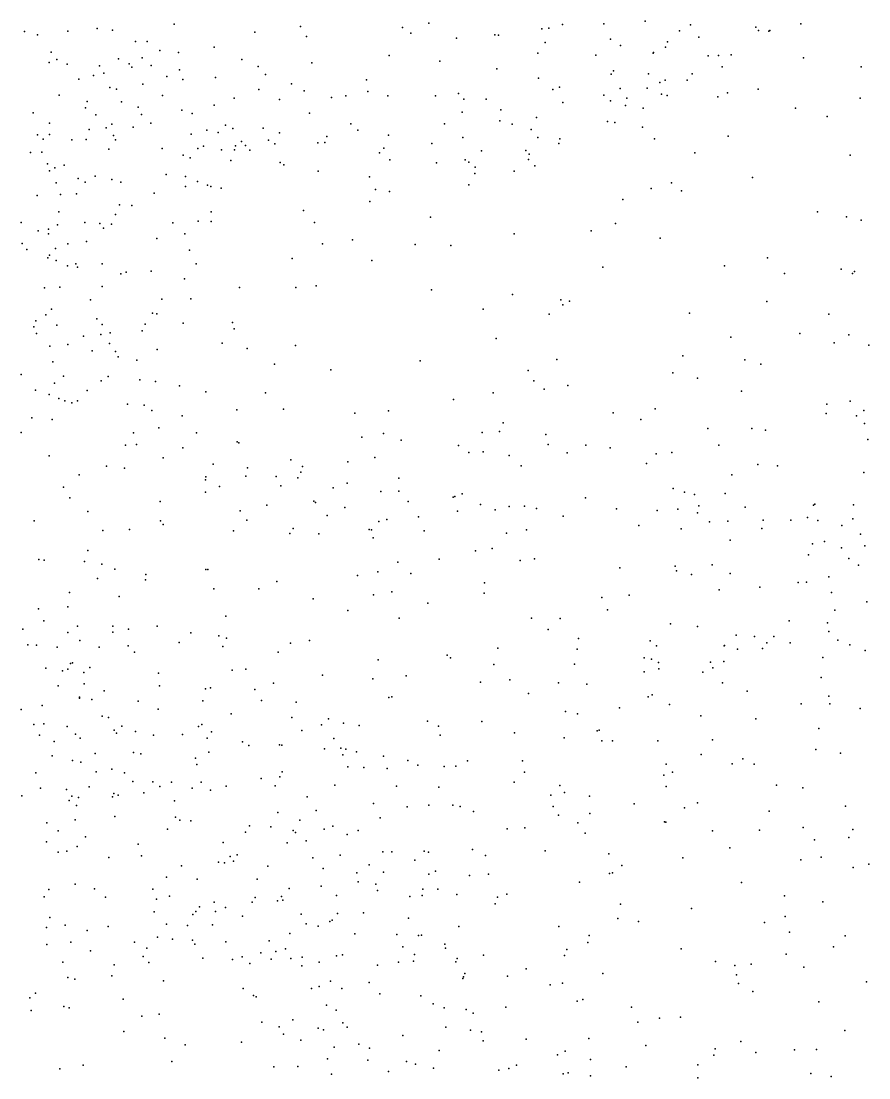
# Model space of a CAD drawing. Header units: metres. Extents: x -25 to 25, y -27.7 to 27.8.
# Drawn here: x 13.447 to 16.223, y -17.334 to -13.872 of the extents above; entities that cross this region are included whole.
import ezdxf

# ---------------------------------------------------------------- set-up
doc = ezdxf.new("R2010")
doc.units = ezdxf.units.M

msp = doc.modelspace()

# ---------------------------------------------------------------- linework, layer by layer
for p in [(13.9474, -13.882, 5.8411), (14.7821, -13.8778, -16.3125), (15.2194, -13.883, -18.268), (15.3557, -13.8806, 8.8854), (15.4908, -13.8716, 4.6303), (16.0004, -13.8805, -13.861), (13.4576, -13.9056, 7.5609), (13.4999, -13.9168, 11.9809), (13.5996, -13.9048, 6.5342), (13.6958, -13.8958, -17.6174), (13.7461, -13.9012, 7.7002), (14.2124, -13.9073, 8.3499), (14.3613, -13.8896, 8.9337), (14.6954, -13.8925, -18.0755), (14.723, -13.9111, 11.7219), (14.9983, -13.9168, -18.0195), (15.0101, -13.9171, 11.4642), (15.1522, -13.8963, -15.0745), (15.1752, -13.8951, 11.3564), (15.6034, -13.9034, 6.4925), (15.6386, -13.884, 5.6244), (15.8536, -13.8918, 3.7333), (15.8624, -13.9028, 10.7294), (15.8956, -13.904, 9.744), (15.8988, -13.9022, 10.3103), (13.8208, -13.938, 6.5604), (13.8589, -13.9388, 5.5634), (14.3813, -13.9222, -16.849), (14.8726, -13.9274, 8.9903), (15.163, -13.9421, 8.9349), (15.3775, -13.9306, 11.2128), (15.4096, -13.9519, 5.0797), (15.5641, -13.939, 9.1186), (15.6665, -13.9236, 11.003), (13.5451, -13.9735, 5.1848), (13.901, -13.9677, 11.9566), (13.9622, -13.9749, 1.0857), (14.0785, -13.9566, 8.0817), (14.6518, -13.9846, 9.2026), (15.1389, -13.9764, -15.2961), (15.3293, -13.9836, 9.018), (15.5169, -13.9764, 11.0574), (15.5177, -13.9743, 5.4513), (15.557, -13.9573, 4.3573), (15.6967, -13.9857, 9.4384), (15.7313, -13.984, 10.7807), (15.772, -13.9821, 3.9526), (13.5385, -14.0066, 6.7128), (13.5637, -13.9974, 1.7901), (13.5976, -14.0121, 0.3527), (13.7029, -14.0184, 5.3533), (13.7657, -13.995, 0.7954), (13.8007, -14.0117, 6.1766), (13.8426, -13.992, 1.6747), (13.8719, -14.0168, 5.7483), (14.1699, -13.9969, 11.8476), (14.2228, -14.0198, 8.8525), (14.3983, -14.0081, 11.7078), (14.8183, -14.003, 11.5244), (16.0092, -13.9917, 3.8445), (16.1983, -14.0209, -13.868), (13.6832, -14.0496, 6.4314), (13.7176, -14.0421, 11.8303), (13.8088, -14.0221, -17.4644), (13.9239, -14.0526, 11.7948), (13.9656, -14.0316, 8.0051), (14.0837, -14.0561, 8.2382), (14.2466, -14.0468, -16.9927), (15.0051, -14.0283, 11.3359), (15.3794, -14.0452, 11.039), (15.3864, -14.0346, 9.1735), (15.5011, -14.0445, 9.3273), (15.6443, -14.0445, 9.6693), (15.7425, -14.0217, 10.384), (13.6359, -14.0615, 6.4988), (13.7365, -14.0891, 11.6356), (13.8454, -14.0776, 5.9231), (13.9762, -14.0629, -17.3005), (14.3323, -14.0769, 9.3751), (14.578, -14.0635, 9.4836), (15.1409, -14.0583, 9.1564), (15.2103, -14.0874, -14.3119), (15.5389, -14.0728, 6.6108), (15.5561, -14.065, 9.5328), (15.6278, -14.0645, 9.9211), (13.5711, -14.1143, 11.4868), (13.7587, -14.0946, 5.4844), (13.9096, -14.1147, 11.5059), (14.1447, -14.1239, 8.7276), (14.2254, -14.0958, 9.0361), (14.3741, -14.0997, 11.5352), (14.4632, -14.1216, -16.6737), (14.5097, -14.1163, 9.7555), (14.5819, -14.1016, 11.4732), (14.6474, -14.1168, 9.682), (14.8033, -14.1168, 11.3324), (14.8794, -14.1085, -15.9872), (15.1881, -14.0954, 11.0996), (15.3555, -14.1143, 6.8002), (15.4085, -14.0926, 9.4604), (15.431, -14.124, -14.1016), (15.4976, -14.0911, 10.8073), (15.5437, -14.1111, 10.1127), (15.5625, -14.1149, 10.3337), (15.7285, -14.1196, 6.1761), (15.7604, -14.106, 4.2276), (15.8608, -14.0948, -13.9748), (16.1952, -14.1237, 4.0621), (13.6578, -14.1557, 11.2211), (13.663, -14.1352, 0.5414), (13.7756, -14.1358, 11.3721), (13.8296, -14.1531, 11.2066), (14.0785, -14.1468, 6.7015), (14.2931, -14.1281, 9.6305), (14.8962, -14.1275, 9.4964), (14.9698, -14.1273, 11.2135), (15.2206, -14.1381, 9.4703), (15.3769, -14.1329, 9.6109), (15.4264, -14.148, 9.8675), (15.4846, -14.1567, 10.5162), (15.9835, -14.1569, 4.1408), (13.4861, -14.1719, 11.3652), (13.6911, -14.1783, 7.8883), (13.8412, -14.177, 11.0242), (13.9734, -14.1632, 1.581), (14.0072, -14.1747, 1.1474), (14.3909, -14.1735, 9.8494), (14.8914, -14.1699, 9.6516), (15.0176, -14.1626, -14.6625), (15.1344, -14.1872, 9.6393), (16.0863, -14.1838, -13.9527), (13.5395, -14.2061, 11.1145), (13.6695, -14.2266, 10.8404), (13.7249, -14.2217, 6.2186), (13.7439, -14.2088, 5.601), (13.8133, -14.2189, 0.8664), (13.8718, -14.206, 6.5667), (14.0547, -14.2292, 8.5466), (14.1163, -14.2125, 11.1492), (14.14, -14.2236, 8.9178), (14.2394, -14.2223, 9.9061), (14.5262, -14.2082, 9.9522), (14.8334, -14.2078, 6.9678), (15.0151, -14.1986, -14.9906), (15.055, -14.2093, -15.3009), (15.1167, -14.227, 9.8778), (15.3669, -14.2004, 10.0834), (15.3909, -14.2033, 10.2556), (15.4814, -14.2187, 4.9958), (13.5003, -14.2438, 0.0538), (13.5188, -14.2581, 6.949), (13.5396, -14.243, 5.2999), (13.6129, -14.2604, 6.6698), (13.6598, -14.2598, 6.4073), (13.7493, -14.2462, 6.0384), (13.7552, -14.2606, 1.7215), (14.0031, -14.2421, 10.8322), (14.0917, -14.2368, 10.9922), (14.2572, -14.2618, 10.0848), (14.2927, -14.2375, 11.1935), (14.448, -14.2492, 6.8373), (14.5495, -14.2293, -16.4696), (14.6494, -14.2447, 11.1842), (14.8939, -14.2525, 9.9647), (15.1392, -14.2525, 10.0435), (15.2109, -14.257, 10.2049), (15.5215, -14.2568, 5.5891), (15.7623, -14.2486, 4.4274), (13.7341, -14.2907, 5.8485), (13.908, -14.2892, 8.2797), (14.0257, -14.2891, 10.3442), (14.0443, -14.2807, 10.4974), (14.1024, -14.2931, 9.9028), (14.1452, -14.2936, 10.2027), (14.1485, -14.2796, 10.7888), (14.1685, -14.2662, 9.5574), (14.1815, -14.2793, 9.3256), (14.1956, -14.2947, 10.4112), (14.2778, -14.2735, 11.0299), (14.4181, -14.2704, 10.1058), (14.441, -14.2697, 11.1144), (14.6348, -14.2875, -16.2331), (14.7923, -14.272, 11.074), (14.9549, -14.2964, 10.1337), (15.0996, -14.295, 10.7816), (15.2077, -14.2722, 10.6593), (13.4777, -14.3018, -0.445), (13.5141, -14.3004, 10.759), (13.9768, -14.3103, -17.1731), (14.0004, -14.32, 10.141), (14.1337, -14.3283, -16.9947), (14.6203, -14.3035, 11.0213), (14.6542, -14.3255, 10.1775), (14.9012, -14.3261, 10.8838), (15.1089, -14.3252, 10.5189), (15.1107, -14.3073, 10.342), (15.6538, -14.3028, 5.9127), (16.1627, -14.3103, 4.2782), (13.5332, -14.3386, 7.9357), (13.5399, -14.3621, 5.4129), (13.5572, -14.3524, 0.2549), (13.5875, -14.344, 6.8093), (14.2954, -14.3348, 10.6884), (14.3071, -14.342, -16.7653), (14.4194, -14.3633, 10.3888), (14.8073, -14.3362, -15.8662), (14.9131, -14.3342, -15.6739), (14.9333, -14.3503, -15.1802), (15.0618, -14.3634, 6.9035), (15.1292, -14.346, -14.4166), (13.5616, -14.4013, 10.5591), (13.6338, -14.3875, 8.0582), (13.6558, -14.399, 6.1953), (13.6895, -14.3799, -17.3594), (13.7433, -14.3907, 10.3699), (13.7727, -14.3993, 8.2228), (13.9215, -14.3743, 8.4099), (13.9846, -14.3806, 8.5937), (14.0243, -14.397, 8.783), (14.5875, -14.3821, 10.8323), (14.9327, -14.3713, -15.4565), (15.5767, -14.4009, 4.9343), (15.8426, -14.3842, -14.0013), (13.882, -14.4357, 1.1268), (13.9852, -14.4129, 9.9697), (14.0568, -14.4085, 6.6195), (14.0682, -14.413, 9.6623), (14.1012, -14.4193, 9.177), (14.6069, -14.4237, 10.4555), (14.6533, -14.4293, 10.6995), (14.9132, -14.4081, 10.6258), (15.5098, -14.4194, -14.1163), (15.6096, -14.4279, 6.1467), (13.4987, -14.4425, -0.1309), (13.5751, -14.4391, 5.6498), (13.6283, -14.4374, 6.5513), (14.589, -14.463, -16.0707), (15.4171, -14.4559, 6.6315), (13.5703, -14.4967, 10.4075), (13.7551, -14.5047, 6.456), (13.769, -14.4736, 0.8749), (13.8091, -14.4761, -17.2041), (14.0688, -14.4965, 9.495), (14.3709, -14.4922, -16.5201), (16.055, -14.4964, 4.4817), (13.4465, -14.5315, 8.0701), (13.5656, -14.5391, 6.3132), (13.6547, -14.5309, 8.2349), (13.7048, -14.5345, 0.6426), (13.7429, -14.5363, 10.1346), (13.9432, -14.5321, 1.6887), (14.0261, -14.5271, -16.9648), (14.0691, -14.5285, 9.3061), (14.4076, -14.5312, 6.7163), (14.7877, -14.5139, -15.392), (15.3938, -14.5341, -14.2525), (16.1499, -14.5125, -8.1331), (16.1986, -14.5242, -1.6484), (13.5027, -14.5589, 7.0885), (13.5361, -14.5535, -0.718), (13.5364, -14.5689, 5.945), (13.7161, -14.5504, 1.8478), (13.983, -14.5682, 8.8514), (15.0612, -14.568, 6.7825), (15.3135, -14.5591, 5.5448), (13.4497, -14.6004, 5.7356), (13.5995, -14.6012, 6.3122), (13.6602, -14.5932, 0.4101), (13.8911, -14.5841, 8.6749), (14.4336, -14.6013, -16.1116), (14.5318, -14.5886, -15.8769), (14.7374, -14.6038, -15.0894), (14.8537, -14.6069, -14.8316), (15.54, -14.5829, 5.1225), (13.4656, -14.6202, -0.928), (13.539, -14.6379, 2.0381), (13.5588, -14.6166, -0.3202), (13.9982, -14.6223, 9.0227), (13.5342, -14.6471, 6.0843), (13.5611, -14.6556, 8.2876), (13.598, -14.6729, 6.5448), (13.6257, -14.667, -17.1615), (13.6314, -14.6778, 10.1333), (13.7121, -14.667, 8.4769), (14.0198, -14.6662, 9.4411), (14.3348, -14.6496, -16.2992), (14.5951, -14.6555, -15.3892), (15.3523, -14.678, 6.3438), (15.7502, -14.6738, -14.0324), (15.8918, -14.6474, -7.9377), (13.7731, -14.699, 1.134), (13.79, -14.6938, 9.9263), (13.872, -14.6909, 8.7965), (15.947, -14.6987, -7.705), (16.1325, -14.6838, -13.8846), (16.1694, -14.6983, -1.4899), (16.1769, -14.6921, 4.602), (13.5229, -14.7458, 6.9846), (13.573, -14.7436, 6.7622), (13.7118, -14.7408, 6.388), (13.9818, -14.7158, 9.1606), (14.1623, -14.7448, -16.5224), (14.3466, -14.7448, -15.8386), (14.4134, -14.7393, -15.6169), (13.9073, -14.783, -16.8189), (14.0019, -14.7817, 1.5448), (14.7903, -14.7514, 6.6428), (15.0558, -14.7672, 6.5556), (13.5465, -14.8153, 2.2256), (13.6735, -14.7842, 9.9839), (14.9604, -14.8149, -14.8013), (15.2147, -14.7846, -14.5646), (15.2211, -14.8014, 5.7197), (15.2431, -14.7887, 6.008), (15.8887, -14.79, -8.1912), (13.5269, -14.8334, 6.4577), (13.6948, -14.847, -0.0384), (13.8765, -14.8287, 1.9371), (13.8912, -14.8305, 9.5777), (15.1766, -14.832, 6.2072), (15.6364, -14.8289, 5.1427), (16.0918, -14.8318, 4.74), (13.4886, -14.8728, 10.1577), (13.4941, -14.854, -17.0051), (13.5637, -14.8679, -0.7582), (13.7115, -14.8652, 0.7025), (13.8431, -14.8861, 1.3204), (13.8526, -14.8641, 9.074), (13.9776, -14.8606, 6.5176), (14.1389, -14.8592, -16.0984), (14.1441, -14.88, -15.8869), (13.4971, -14.8954, 6.8444), (13.651, -14.9035, 8.7253), (13.7073, -14.8987, 9.819), (13.7384, -14.8927, 0.4477), (15.0023, -14.9114, 6.3653), (15.7713, -14.9067, -7.8053), (15.9977, -14.8945, -7.5318), (16.158, -14.899, -8.3635), (13.5401, -14.9368, 8.6201), (13.5999, -14.9313, 9.9334), (13.679, -14.9523, -16.7197), (13.7359, -14.928, -0.3494), (13.7558, -14.9545, 1.114), (13.8921, -14.947, -16.5328), (14.1052, -14.9269, 1.8743), (14.187, -14.9444, -15.6123), (14.3448, -14.9341, 6.5696), (16.1094, -14.926, -13.8234), (16.2234, -14.9329, -1.0387), (13.5504, -14.988, 6.2151), (13.7646, -14.9714, 6.3966), (13.8255, -14.9825, 2.1725), (14.7536, -14.9846, 6.4912), (15.2013, -14.98, 5.4843), (15.6143, -14.9683, -14.2764), (15.8166, -14.9815, -14.0414), (14.276, -14.9959, 1.6791), (14.4607, -15.0142, -15.3774), (15.107, -15.0157, 6.0318), (15.5818, -15.0234, 5.2344), (15.8693, -14.995, 5.008), (13.4467, -15.0292, 2.8764), (13.5555, -15.0574, -16.3682), (13.5857, -15.0353, 8.901), (13.7086, -15.0498, -16.2012), (13.7311, -15.0364, 9.3556), (13.8349, -15.0465, -15.9408), (13.8865, -15.0525, -0.2122), (15.126, -15.0499, 5.7649), (15.6617, -15.0414, 1.6291), (13.4938, -15.0801, -7.3617), (13.5378, -15.0946, 9.7901), (13.6623, -15.0822, 9.192), (13.9653, -15.0661, -15.6868), (14.0515, -15.086, 1.4724), (14.2472, -15.0891, 1.9365), (14.9923, -15.0897, 1.558), (15.1594, -15.0778, -14.8073), (15.2372, -15.0649, 1.7505), (15.8062, -15.0836, 1.4532), (13.5699, -15.1084, -16.0327), (13.5893, -15.1152, 9.6244), (13.6131, -15.1222, -0.6939), (13.6316, -15.1156, 3.6181), (13.795, -15.1265, 0.7552), (13.8495, -15.1293, -0.4535), (14.8624, -15.1108, 6.3302), (16.0854, -15.126, -7.4865), (16.1624, -15.1163, 4.8681), (13.8748, -15.1472, 2.5297), (14.1533, -15.1455, 2.1426), (14.3063, -15.1432, -15.4554), (14.5397, -15.1555, 1.5935), (14.6502, -15.1479, -15.3141), (15.3856, -15.1551, 1.3003), (15.5238, -15.1423, -14.4771), (16.084, -15.1569, -13.7979), (16.2074, -15.1476, 1.4287), (13.4818, -15.1709, 6.0789), (13.5485, -15.1764, 9.4643), (13.9741, -15.1648, 0.2844), (15.026, -15.1881, -15.0049), (15.4767, -15.1772, 1.9484), (16.1827, -15.165, -0.8529), (16.2092, -15.1901, -8.4609), (13.4466, -15.2189, 9.1299), (13.8145, -15.2207, 3.2373), (13.8971, -15.2036, 2.8613), (14.021, -15.2208, 2.6661), (14.6337, -15.2227, 6.459), (14.9565, -15.2195, 6.1652), (15.013, -15.2156, -11.8923), (15.1656, -15.2261, 5.4489), (15.6959, -15.2066, -7.9047), (15.8398, -15.2058, -14.0749), (15.8852, -15.2117, 1.9028), (13.7886, -15.2604, -12.3502), (13.8247, -15.259, -15.6669), (14.154, -15.2501, 2.4015), (14.1601, -15.2527, 0.1064), (14.562, -15.2349, 1.8773), (14.6919, -15.2445, 1.4628), (14.8794, -15.2614, -12.4341), (15.1734, -15.2589, -12.3583), (15.296, -15.2607, 2.0302), (15.7319, -15.2606, 2.0502), (16.2198, -15.2419, 1.2319), (13.5386, -15.2959, -12.4257), (13.912, -15.302, 1.0188), (13.9767, -15.2691, -12.4668), (14.6055, -15.3007, -12.539), (14.9126, -15.2845, 1.9182), (14.9596, -15.2826, -11.6998), (15.045, -15.2949, 1.2707), (15.2346, -15.286, -14.8296), (15.3763, -15.2696, -12.0901), (15.5264, -15.2896, 5.2579), (15.5783, -15.2854, 1.0151), (13.7256, -15.3292, 6.2933), (13.785, -15.3359, -12.0673), (14.0751, -15.3235, 3.0344), (14.1876, -15.3346, 6.5307), (14.3301, -15.3091, -0.0339), (14.3678, -15.3311, 2.2491), (14.5172, -15.3157, -12.287), (15.0845, -15.3286, 2.0415), (15.4951, -15.3211, 2.1479), (15.8593, -15.324, 5.1029), (15.9239, -15.328, 2.1157), (13.6369, -15.3579, -0.6921), (14.0511, -15.3645, 1.1721), (14.1828, -15.3623, -12.2183), (14.2821, -15.3634, 2.7562), (14.353, -15.3681, 2.5238), (14.3629, -15.3488, 0.1802), (14.6836, -15.3688, -11.7965), (15.7748, -15.3582, -7.6913), (16.2066, -15.35, 2.1693), (13.5858, -15.3979, -11.8477), (14.0505, -15.3743, -15.5218), (14.0964, -15.3961, -0.4065), (14.2971, -15.3946, 1.3002), (14.4682, -15.4002, 6.4898), (14.5144, -15.385, -12.0727), (15.5821, -15.4029, -12.1982), (13.6055, -15.4339, -15.7258), (14.0508, -15.4152, -12.0502), (14.6249, -15.4123, 2.1754), (14.6837, -15.4111, -15.4034), (14.8615, -15.4308, -12.5631), (14.8672, -15.4295, 2.1582), (14.8913, -15.4201, 6.1166), (15.2955, -15.4331, 5.2972), (15.6192, -15.4152, 0.7577), (15.6519, -15.423, -8.0207), (15.7524, -15.4197, 2.2469), (13.9016, -15.4458, -12.7624), (14.2511, -15.4574, -11.9499), (14.4053, -15.4445, -12.8476), (14.4103, -15.4484, 0.4082), (14.5068, -15.4648, -0.1021), (14.7138, -15.4454, 1.2324), (14.9511, -15.4551, 5.8968), (14.9996, -15.4724, 0.9309), (15.0446, -15.4613, 5.501), (15.0956, -15.4609, 2.2927), (15.1345, -15.4681, 0.7558), (15.3967, -15.4696, -11.7591), (15.5301, -15.475, -14.5191), (15.5978, -15.47, -7.7807), (15.666, -15.4597, 5.1798), (15.818, -15.4637, -12.2433), (16.042, -15.4572, 0.8571), (16.0465, -15.4537, -13.793), (16.1735, -15.4562, -12.272), (13.4896, -15.5085, 5.9368), (13.6647, -15.4778, -7.4591), (13.903, -15.509, -11.5631), (14.1637, -15.4763, 0.8883), (14.1861, -15.5062, -11.725), (14.4491, -15.4914, -11.7234), (14.6446, -15.5049, 0.0681), (14.7485, -15.4957, 0.4501), (14.8761, -15.4769, -15.2878), (15.222, -15.4935, -11.6038), (15.6618, -15.4822, -12.4067), (15.7615, -15.5099, -8.2485), (15.8777, -15.5067, -12.5052), (15.9677, -15.507, 0.6152), (16.0223, -15.4977, -11.9628), (16.0565, -15.5074, -8.5673), (16.1709, -15.5022, -12.5949), (13.714, -15.5409, -11.4083), (13.8011, -15.5373, 6.2527), (13.9117, -15.5206, 3.4574), (14.1422, -15.542, 3.1747), (14.3377, -15.5334, -0.3531), (14.5867, -15.5367, 6.3668), (14.5937, -15.5387, 1.0308), (14.6187, -15.5109, -11.5995), (14.7672, -15.5417, 2.6025), (15.1019, -15.5387, -15.0457), (15.4699, -15.5243, -12.5081), (15.6089, -15.5354, 0.4796), (15.7016, -15.5118, -11.9506), (15.8726, -15.5334, -8.4337), (16.1346, -15.5245, -11.7662), (14.3268, -15.5507, -15.4881), (14.4219, -15.5512, 0.8805), (14.5998, -15.5642, 0.7561), (15.0364, -15.5496, -12.5672), (15.7688, -15.5721, -7.7101), (16.0785, -15.5762, -7.6456), (16.1958, -15.5522, -13.2677), (13.6648, -15.6058, -0.7406), (14.9345, -15.6074, 5.6608), (14.9895, -15.599, 2.541), (16.0383, -15.584, -12.7409), (16.1343, -15.5969, -12.9683), (16.2098, -15.5905, 0.9962), (13.5049, -15.635, 3.8647), (13.5218, -15.6377, -15.7591), (13.6539, -15.6425, 6.0084), (14.6808, -15.6442, 6.1923), (14.8154, -15.634, -12.7204), (15.0816, -15.639, 5.3886), (15.1278, -15.6328, -11.4443), (16.0255, -15.6196, 0.3011), (16.158, -15.6321, 0.6931), (13.7104, -15.6503, -7.5775), (13.7537, -15.6675, -12.9451), (14.0513, -15.6681, -11.4388), (14.0581, -15.6686, -12.9997), (14.6152, -15.6754, 2.8684), (14.7233, -15.6817, -15.3763), (15.4075, -15.6626, -11.5288), (15.5885, -15.6574, -14.3711), (15.5935, -15.6729, -12.612), (15.7097, -15.6527, -14.1848), (15.7689, -15.6812, 0.2889), (16.19, -15.6539, 1.2622), (13.6969, -15.6976, 3.6894), (13.854, -15.7019, -0.6699), (13.8555, -15.6848, -15.5801), (14.2838, -15.707, -11.4581), (14.5478, -15.6873, -11.4506), (14.9646, -15.7114, 0.2068), (15.642, -15.685, -8.1287), (15.992, -15.7109, 0.1139), (16.0187, -15.7094, 2.5035), (16.092, -15.6921, -13.5809), (13.6052, -15.7435, -7.2995), (14.0772, -15.7311, 6.2768), (14.225, -15.732, -0.5386), (14.6002, -15.7514, -13.0012), (14.6606, -15.7413, -0.085), (14.9633, -15.7454, -15.1658), (15.4384, -15.7522, 5.1334), (15.733, -15.7351, 2.4365), (15.8667, -15.7261, -11.5809), (16.1013, -15.7437, -13.2657), (13.7671, -15.7565, -11.2243), (14.4036, -15.7647, 6.2365), (14.7788, -15.7781, 5.7974), (15.3489, -15.7594, 0.3051), (16.2164, -15.7737, 5.9206), (13.503, -15.7968, -13.1612), (13.5995, -15.7906, 5.7942), (14.1175, -15.8209, 3.2348), (14.5163, -15.803, -0.3965), (15.3677, -15.8001, -14.6407), (16.1121, -15.8009, 1.7656), (13.5204, -15.8366, -4.568), (13.6307, -15.8537, -15.7054), (13.7466, -15.8536, -13.1753), (13.8924, -15.854, 5.9968), (14.6845, -15.8275, -11.347), (15.1186, -15.8277, -14.9306), (15.2125, -15.8287, -11.3652), (15.5736, -15.8465, -7.8642), (15.6626, -15.8554, -8.4077), (15.962, -15.8365, -8.8058), (16.0874, -15.8424, 4.9824), (13.4521, -15.8641, -5.0171), (13.5993, -15.8744, -5.6841), (13.7473, -15.8733, -4.4372), (13.7985, -15.8634, -0.8346), (14.002, -15.8752, -15.487), (14.0939, -15.8857, -13.2285), (15.1724, -15.8644, -12.7088), (15.7883, -15.8831, -7.7959), (15.8486, -15.8874, -11.4477), (15.9118, -15.8882, 1.1116), (16.0926, -15.8712, -0.0429), (13.4687, -15.9147, -1.7792), (13.4967, -15.9163, -13.4448), (13.5646, -15.9221, -5.2071), (13.6386, -15.9007, -11.0611), (13.7023, -15.9221, -7.7131), (13.7976, -15.9178, 3.5675), (13.9644, -15.9072, -7.5869), (14.1072, -15.9204, -0.7334), (14.119, -15.8936, 6.0421), (14.3288, -15.91, -11.2641), (14.3913, -15.9004, -15.3848), (15.008, -15.9254, 5.4047), (15.2723, -15.8941, 2.4513), (15.5074, -15.9014, 0.2306), (15.5277, -15.9181, -14.2826), (15.7497, -15.9179, -13.8204), (15.751, -15.9173, 2.2756), (15.8896, -15.9089, 1.8966), (15.9659, -15.9088, -13.3103), (16.1222, -15.8999, -7.8749), (16.1616, -15.9149, 2.1274), (13.8174, -15.939, -9.3177), (14.2886, -15.9389, 3.0842), (14.842, -15.9489, -12.9829), (14.8529, -15.9581, 5.5684), (15.2674, -15.9296, 5.1104), (15.4872, -15.9577, 2.2889), (15.7936, -15.9295, 1.4085), (15.8748, -15.9268, 4.9929), (16.0722, -15.9565, -11.4107), (16.2114, -15.934, 5.5588), (13.5271, -15.9911, -9.1623), (13.5995, -15.9947, 5.6018), (13.6082, -15.9758, 3.8485), (13.6143, -15.9744, -4.8929), (13.6715, -15.9892, -5.4491), (14.616, -15.9646, 2.8811), (14.9951, -15.979, 0.1057), (15.2588, -15.9779, -14.7134), (15.5118, -15.9616, -11.3863), (15.5338, -15.9733, -8.2736), (15.5356, -15.9933, -14.0731), (15.7042, -15.9719, -12.9725), (15.7123, -15.9901, 1.9793), (15.7479, -15.9696, 1.6925), (13.5825, -16.0001, -1.2019), (13.6517, -16.0053, -7.355), (13.8962, -16.0077, -13.3782), (14.1381, -15.9975, -9.174), (14.1821, -15.995, -15.3865), (14.4342, -16.0148, -0.7147), (14.5988, -16.026, -0.3821), (14.708, -16.0163, -0.1651), (15.0474, -16.0293, -12.9411), (15.4875, -16.0032, 4.9992), (15.6792, -16.0048, -8.8657), (16.0677, -16.0219, -8.1277), (13.5682, -16.0492, -1.5312), (13.6531, -16.0427, -10.9056), (13.9, -16.0497, -7.8258), (14.0499, -16.0596, -4.3874), (14.0666, -16.0557, 5.8319), (14.2119, -16.0617, -7.8676), (14.2737, -16.041, 5.8652), (14.9515, -16.0368, 2.6099), (15.2064, -16.0398, -11.3093), (15.3, -16.0434, -12.9064), (15.7439, -16.0391, -13.5982), (13.6379, -16.0892, -9.0068), (13.6382, -16.0861, -1.8062), (13.6778, -16.0941, -5.0783), (13.7182, -16.0656, -9.506), (14.0417, -16.0982, -0.9945), (14.2341, -16.0977, -9.4784), (14.6514, -16.0872, -13.3265), (14.6606, -16.0854, -15.1723), (15.1086, -16.0744, 5.1808), (15.5002, -16.0858, -8.716), (15.5138, -16.0793, -13.8371), (15.8251, -16.0671, 0.051), (16.0923, -16.0828, -0.1415), (13.4469, -16.1271, -8.8931), (13.5157, -16.1136, -7.9827), (13.83, -16.0992, -1.1448), (13.8958, -16.1256, -10.9148), (14.3473, -16.1031, -13.3618), (15.2299, -16.1331, 2.2536), (15.4064, -16.1211, -8.4971), (15.5701, -16.1102, -13.1475), (16.0018, -16.1087, 4.8409), (16.0952, -16.1084, -8.345), (16.1953, -16.1233, 5.6691), (13.712, -16.1484, 3.7527), (13.7322, -16.1528, -5.5844), (14.1343, -16.1409, -8.9268), (14.3331, -16.1532, -9.0116), (14.453, -16.1571, 5.7225), (14.7781, -16.1649, 2.7078), (14.956, -16.1663, -13.3666), (15.2689, -16.1406, -13.1823), (15.6727, -16.1479, 4.8908), (15.8532, -16.1576, -8.2455), (13.4877, -16.1756, 4.2155), (13.5211, -16.1737, 0.957), (13.5978, -16.1824, -10.6274), (13.7515, -16.195, -1.449), (13.7768, -16.1811, -7.4148), (13.8212, -16.1994, -4.7874), (14.0278, -16.1824, -15.3237), (14.0386, -16.1758, -7.5497), (14.0701, -16.1999, 3.3168), (14.3655, -16.1956, -11.1266), (14.4308, -16.1768, -7.9538), (14.5022, -16.1715, -9.2185), (14.5534, -16.1789, 2.885), (14.8133, -16.1813, -15.0097), (15.3337, -16.1969, -13.7745), (15.3397, -16.1943, -8.7989), (16.0591, -16.1886, -8.7958), (13.507, -16.2109, -9.9963), (13.5547, -16.2317, -10.392), (13.6243, -16.2082, -1.9993), (13.6396, -16.2203, -9.7768), (13.7588, -16.2045, -8.0424), (13.8803, -16.2111, -8.8253), (13.9754, -16.2083, -8.0771), (14.0561, -16.2206, -9.6307), (14.1718, -16.2333, -8.2027), (14.4703, -16.222, -8.1683), (14.8193, -16.2108, 5.4966), (15.0621, -16.2034, 2.3869), (15.2252, -16.2192, -8.4338), (15.3488, -16.2292, -11.3598), (15.3839, -16.2294, 4.8743), (15.5325, -16.23, 1.4672), (15.7107, -16.2267, 0.9299), (13.689, -16.2705, -15.4977), (13.8147, -16.2678, -5.39), (13.8381, -16.2718, -10.6764), (14.0615, -16.2666, -1.1507), (14.1927, -16.245, -13.4362), (14.2927, -16.2428, -7.7758), (14.3001, -16.2435, -8.3881), (14.4403, -16.2559, -8.7197), (14.4941, -16.2537, -8.4739), (14.5096, -16.2568, -13.4134), (14.5453, -16.2659, -8.9398), (16.05, -16.258, -8.5266), (16.13, -16.27, -11.3569), (13.5485, -16.2789, 0.439), (13.6148, -16.2938, -8.2659), (13.6418, -16.2993, -5.9995), (14.0173, -16.2868, -4.138), (14.5006, -16.2752, -3.3479), (14.634, -16.2801, -9.3439), (14.7133, -16.2944, -0.3773), (14.9082, -16.2948, -8.4573), (15.089, -16.2953, 0.0131), (15.5596, -16.3063, -9.0439), (15.6743, -16.2746, -8.3163), (15.7751, -16.3046, -11.4004), (15.8103, -16.2882, -8.9831), (15.8474, -16.3062, -8.4518), (13.4943, -16.3346, -6.2133), (13.6923, -16.3312, -1.6571), (13.7441, -16.3222, -8.4713), (13.7849, -16.3339, -9.983), (14.0222, -16.3072, 5.6892), (14.3021, -16.3311, -4.0358), (14.5169, -16.3149, -15.0557), (14.5696, -16.317, -0.8716), (14.646, -16.3203, 5.5681), (14.7459, -16.3097, -13.4721), (14.8318, -16.3141, -8.6865), (14.8706, -16.3121, -11.2723), (15.0959, -16.3318, -14.6852), (15.5802, -16.3322, 0.0219), (13.812, -16.3632, -4.2619), (13.8776, -16.3634, -5.1779), (13.9393, -16.3645, -13.6025), (14.0363, -16.3654, -15.2064), (14.233, -16.353, -15.1192), (14.2942, -16.3473, 5.6914), (14.4736, -16.3743, 2.9344), (15.0616, -16.3644, -8.2552), (15.2113, -16.3753, 4.8744), (15.5517, -16.3424, -11.4211), (15.9209, -16.3751, 4.6347), (13.4486, -16.4095, 2.1605), (13.5099, -16.3843, -15.5303), (13.5946, -16.3893, 1.0293), (13.6696, -16.3803, 4.0829), (13.7506, -16.4023, 5.5298), (13.764, -16.4078, -15.3234), (13.8489, -16.4002, -5.8197), (13.9006, -16.3793, -1.3264), (14.0071, -16.3843, -4.7872), (14.0663, -16.3911, -10.777), (14.1176, -16.3778, -7.5965), (14.2782, -16.3766, 3.1434), (14.6756, -16.3782, -11.2024), (14.8148, -16.3817, 5.3735), (15.1819, -16.4078, -9.1073), (15.2266, -16.3986, -11.4014), (15.5593, -16.3787, 1.0977), (16.0066, -16.3839, 0.5442), (13.6033, -16.4246, 5.3656), (13.6123, -16.411, 1.3993), (13.6276, -16.4413, 1.9565), (13.6346, -16.4154, -7.2182), (13.7462, -16.4126, -13.7051), (13.9494, -16.4258, -5.5341), (14.3836, -16.4126, -4.2938), (14.6003, -16.4352, -9.5095), (14.7815, -16.4402, 2.6297), (14.8611, -16.44, -8.2145), (14.8846, -16.4441, -0.0862), (15.1889, -16.4447, -13.9855), (15.3087, -16.4104, -8.2578), (15.4545, -16.4357, 1.3487), (15.6622, -16.4328, 0.7508), (16.1474, -16.4439, 0.2141), (13.7537, -16.4775, -6.0515), (14.2869, -16.4639, -9.7453), (14.4124, -16.4574, -8.005), (14.7105, -16.4453, -3.3948), (14.9279, -16.4611, -13.6971), (15.2068, -16.4725, -14.2255), (15.3095, -16.4675, 0.1878), (15.6197, -16.4494, 4.7048), (15.8971, -16.4599, 0.038), (13.5307, -16.4986, 5.124), (13.6237, -16.4888, 0.7107), (13.9526, -16.4799, -7.4307), (13.9663, -16.4892, -10.1954), (14.0021, -16.4919, -1.151), (14.1943, -16.5075, -7.7641), (14.2649, -16.5116, -13.579), (14.3599, -16.4891, -4.6244), (14.4679, -16.5091, 5.5485), (14.6226, -16.482, -8.136), (15.2696, -16.4984, 1.878), (15.5539, -16.4944, 0.3478), (15.5581, -16.4957, 0.5619), (16.0086, -16.513, -8.9198), (13.5679, -16.5244, -15.3326), (13.6574, -16.5436, -1.5948), (13.9258, -16.5194, 3.6697), (14.1818, -16.529, -0.9005), (14.3375, -16.5232, -0.556), (14.3451, -16.5295, -14.895), (14.4388, -16.5191, -11.0769), (14.5141, -16.5359, -4.1648), (14.5504, -16.5238, -0.2487), (15.0387, -16.5182, -14.5343), (15.096, -16.5147, 0.2879), (15.2939, -16.5321, 0.5959), (15.7115, -16.5248, -11.5076), (15.8653, -16.5223, -8.6482), (16.1573, -16.5466, 6.2316), (16.1709, -16.5196, 4.1853), (13.53, -16.5599, -13.7728), (13.6304, -16.5762, -4.4272), (13.83, -16.5684, -4.3397), (14.1078, -16.5624, -5.426), (14.3183, -16.5639, -3.7651), (14.3804, -16.5572, 3.0753), (15.7675, -16.5803, 4.4881), (16.0454, -16.5537, 5.6303), (13.5675, -16.5948, 0.2416), (13.5965, -16.5906, 2.1975), (13.7338, -16.6117, 5.367), (13.8411, -16.6062, -13.8297), (14.1313, -16.6087, -0.4891), (14.1544, -16.603, 3.3827), (14.4025, -16.6125, -3.5103), (14.4915, -16.6045, -14.7596), (14.6311, -16.5928, 2.8), (14.6605, -16.5936, -13.6861), (14.7662, -16.5913, -3.2453), (14.7809, -16.5945, 0.1721), (14.9249, -16.5852, 0.4058), (14.9673, -16.6057, 2.3009), (15.1626, -16.5894, -9.2166), (15.372, -16.5993, -9.1667), (15.6143, -16.613, -9.153), (16.067, -16.6108, -11.4449), (13.9713, -16.6386, -0.8263), (14.0925, -16.6265, 5.5613), (14.1126, -16.6289, -14.8964), (14.1423, -16.6234, -4.1151), (14.255, -16.6406, -5.2551), (14.4358, -16.6474, 0.0688), (14.5867, -16.6361, -4.7126), (14.7357, -16.62, -3.6342), (15.4141, -16.6375, -11.5681), (16.001, -16.6189, 5.9568), (16.172, -16.645, 4.0138), (16.223, -16.6331, 5.2479), (13.9229, -16.6759, 3.8562), (14.0231, -16.6826, -6.0045), (14.2193, -16.6827, -10.0895), (14.546, -16.6625, -9.6897), (14.6339, -16.6597, 0.3748), (14.7815, -16.6659, -9.5089), (14.8042, -16.657, -13.8474), (14.9148, -16.6711, 0.8323), (14.9778, -16.6664, -9.364), (15.3733, -16.664, 1.1563), (15.3834, -16.6618, 1.5206), (13.5369, -16.7164, -15.1486), (13.623, -16.6994, 0.5459), (13.6868, -16.7142, 4.9985), (13.8783, -16.7159, 4.1521), (14.324, -16.7137, -5.6128), (14.4297, -16.7061, -8.0585), (14.5507, -16.6912, -4.9348), (14.6088, -16.6992, -11.2011), (14.6134, -16.7196, 5.1527), (14.7623, -16.7156, -14.4752), (14.8111, -16.7157, -11.3503), (15.2756, -16.693, -8.3068), (15.8066, -16.6932, 4.3124), (13.5217, -16.7401, -1.6313), (13.7228, -16.7416, -6.7986), (13.8896, -16.7477, -0.3987), (13.933, -16.7381, -14.897), (14.2136, -16.7428, -10.57), (14.286, -16.7532, -3.9868), (14.299, -16.7393, 5.4045), (14.3042, -16.7518, 3.2791), (14.4795, -16.7364, -13.8477), (14.7201, -16.739, -4.3788), (14.7607, -16.7361, 4.9854), (14.8738, -16.7329, 2.4713), (15.0071, -16.7412, -11.454), (15.038, -16.732, 4.8398), (15.9474, -16.7369, -9.147), (16.0731, -16.7565, 6.3085), (13.8827, -16.7901, -6.946), (14.0186, -16.7886, -7.2305), (14.0313, -16.7734, 5.393), (14.0788, -16.758, -0.027), (14.0835, -16.7891, -4.3624), (14.1154, -16.7752, -14.0709), (14.2038, -16.758, -14.5883), (14.9988, -16.763, -8.2172), (15.4101, -16.7649, 4.6341), (15.6423, -16.7793, -11.6151), (13.5403, -16.8084, -4.5937), (14.0087, -16.7982, -6.2168), (14.1714, -16.8035, -14.3859), (14.3643, -16.7972, 0.4252), (14.4582, -16.8219, -9.9302), (14.4657, -16.8167, -5.7625), (14.4826, -16.7951, -14.2418), (14.5684, -16.7931, 0.683), (14.7156, -16.8108, 0.894), (15.4007, -16.8119, -9.3001), (15.4688, -16.8211, -8.4651), (15.8815, -16.825, 5.8125), (15.9497, -16.8045, 5.6051), (13.5295, -16.8409, -13.948), (13.5912, -16.8338, 0.2997), (13.6632, -16.8508, -0.488), (13.7315, -16.8375, 1.1634), (13.9223, -16.8298, 4.7309), (13.9913, -16.8341, 4.5227), (14.0731, -16.8318, 0.1796), (14.3803, -16.8295, -3.6696), (14.4198, -16.8371, -3.445), (14.8798, -16.8381, -3.3728), (15.2082, -16.8382, 4.7286), (15.9629, -16.8562, -11.5805), (13.6094, -16.8893, -1.2199), (13.8179, -16.8894, 1.9829), (13.8927, -16.8728, -0.0023), (13.9424, -16.879, -6.7455), (14.0081, -16.8828, -6.4102), (14.1169, -16.8885, -7.4515), (14.2589, -16.8851, 5.1389), (14.3268, -16.8608, -10.2936), (14.5399, -16.8614, 4.9267), (14.677, -16.8642, -3.1852), (14.7481, -16.8673, -4.9769), (14.7581, -16.8661, -8.1777), (15.3032, -16.8904, 1.4681), (15.3069, -16.8673, 1.7369), (16.1459, -16.8681, 3.8373), (13.5305, -16.8969, -0.706), (13.6732, -16.9172, -0.2735), (13.8577, -16.9093, 1.6611), (14.0157, -16.8955, 4.9351), (14.232, -16.9238, 0.589), (14.2812, -16.9192, -4.3489), (14.3126, -16.9106, 4.9141), (14.6966, -16.9039, -5.6559), (14.8343, -16.8952, -4.7448), (14.8362, -16.9092, -3.8094), (15.2337, -16.9129, 1.9554), (15.6081, -16.9107, -9.33), (15.9524, -16.9284, -9.2776), (16.1072, -16.9048, -9.0201), (13.5835, -16.9549, 0.6831), (13.7514, -16.9636, 2.2218), (13.8463, -16.9361, -14.2652), (13.8643, -16.9557, -4.6805), (14.0421, -16.9413, 4.0198), (14.1386, -16.9464, -4.5652), (14.1708, -16.9372, 4.5808), (14.196, -16.959, 3.5951), (14.2654, -16.9445, -7.8366), (14.3302, -16.9428, -10.5908), (14.3669, -16.9388, -10.883), (14.4231, -16.955, -3.9297), (14.4795, -16.9337, 0.8371), (14.499, -16.9304, -11.1252), (14.683, -16.9542, 2.9419), (14.7321, -16.9515, 1.0928), (14.7355, -16.9298, -5.177), (14.8699, -16.9531, -9.6607), (14.8745, -16.9423, -11.4229), (14.9615, -16.9315, 1.2305), (15.2261, -16.9325, -11.5885), (15.7213, -16.9529, 4.0858), (15.8374, -16.9612, 6.0389), (14.3664, -16.9666, 4.7005), (14.6136, -16.9648, -9.9324), (14.8999, -16.9923, 4.7592), (15.1004, -16.9761, -8.1889), (15.352, -16.9922, -8.336), (15.7849, -16.9651, -8.7482), (15.7893, -16.9957, -11.6509), (16.0108, -16.9708, -8.8351), (13.5994, -17.0044, -14.7555), (13.622, -17.01, 0.9312), (13.7439, -16.999, 0.0825), (13.9133, -17.0154, 0.3811), (14.4603, -17.0166, -4.1625), (14.5865, -17.021, 3.1311), (14.8936, -17.0079, -4.4167), (14.8957, -17.0031, 2.5909), (15.0398, -17.0001, 2.2953), (15.1794, -17.0288, 2.1241), (15.2196, -17.0229, -9.5051), (15.7967, -17.025, -9.3809), (16.216, -17.019, 3.6992), (13.4939, -17.0558, -0.2194), (14.1739, -17.0413, -4.8048), (14.2078, -17.064, -6.7922), (14.3976, -17.0404, -4.7117), (14.4223, -17.034, -7.9538), (14.4972, -17.0409, -4.4643), (14.6211, -17.0585, -11.2565), (14.7556, -17.0653, -3.3139), (15.8433, -17.051, 5.654), (13.4748, -17.0711, -1.2878), (13.5862, -17.0998, -14.4476), (13.7809, -17.0754, 1.2358), (14.2162, -17.0684, 4.4121), (14.4465, -17.0953, -6.2552), (14.796, -17.0914, -5.9652), (15.0341, -17.1022, -3.666), (15.2679, -17.0819, 1.6395), (15.2862, -17.0767, 4.5101), (15.446, -17.1023, 4.284), (16.0591, -17.0844, -11.6515), (13.4791, -17.1132, 0.2604), (13.6036, -17.1046, 2.5622), (13.8418, -17.132, 1.4906), (13.8988, -17.1254, -4.8997), (14.4779, -17.1124, 3.3711), (14.8321, -17.104, -5.3194), (14.9045, -17.1094, -3.9367), (14.9274, -17.1214, -4.6263), (15.6069, -17.1345, 3.9281), (14.2347, -17.1512, -5.0663), (14.2913, -17.1662, -7.1517), (14.3361, -17.1436, 3.5718), (14.4197, -17.1714, -6.5348), (14.5006, -17.1532, 4.5824), (14.5141, -17.1678, -10.3818), (14.8374, -17.1676, 3.0202), (15.467, -17.1511, -11.6717), (15.5375, -17.138, -8.5028), (13.7825, -17.182, 0.4374), (13.9168, -17.2031, 2.398), (14.3064, -17.191, -7.5311), (14.4365, -17.1763, -10.8891), (14.6973, -17.1951, -10.1431), (14.9182, -17.1778, -11.4291), (14.9546, -17.1827, -9.8354), (15.3059, -17.205, 1.8258), (16.1443, -17.1783, -8.8433), (13.9833, -17.2258, 2.1036), (14.1681, -17.2163, 0.858), (14.3625, -17.2104, 0.9916), (14.4723, -17.2336, -6.7316), (14.5524, -17.223, -3.506), (14.588, -17.236, -3.755), (14.96, -17.2119, -5.6377), (15.1006, -17.2071, 1.6034), (15.4927, -17.2277, -9.5531), (15.7194, -17.2383, 5.8333), (15.8036, -17.2146, -8.692), (16.0519, -17.2409, 5.3262), (14.4498, -17.2712, -7.014), (14.5819, -17.2755, 1.2049), (14.8163, -17.2442, 3.2148), (15.2033, -17.2585, 2.3338), (15.2281, -17.2467, -11.6022), (15.3119, -17.2739, 4.2006), (15.7152, -17.2593, 6.063), (15.8531, -17.2502, 3.6085), (15.9799, -17.2414, 6.5054), (13.5734, -17.3043, 0.238), (13.6502, -17.2916, 1.0774), (13.9403, -17.2799, -5.1236), (14.2741, -17.2975, 3.9364), (14.3532, -17.2963, 4.2881), (14.7084, -17.2806, -7.8945), (14.7381, -17.2891, 1.3938), (14.797, -17.3019, -3.7497), (15.0114, -17.3088, 2.9641), (15.044, -17.3028, 4.4581), (15.0689, -17.2922, 2.6303), (15.4284, -17.2978, -8.2218), (15.6636, -17.2906, -11.8204), (14.4637, -17.322, -7.2745), (14.65, -17.3127, -6.6272), (15.2224, -17.3207, -8.0114), (15.2383, -17.3174, -9.7264), (15.3121, -17.3272, 3.9673), (15.6633, -17.3337, -8.4896), (16.0338, -17.3199, -8.7082), (16.0995, -17.3291, -9.2863)]:
    msp.add_point(p)

doc.saveas('drawing.dxf')
